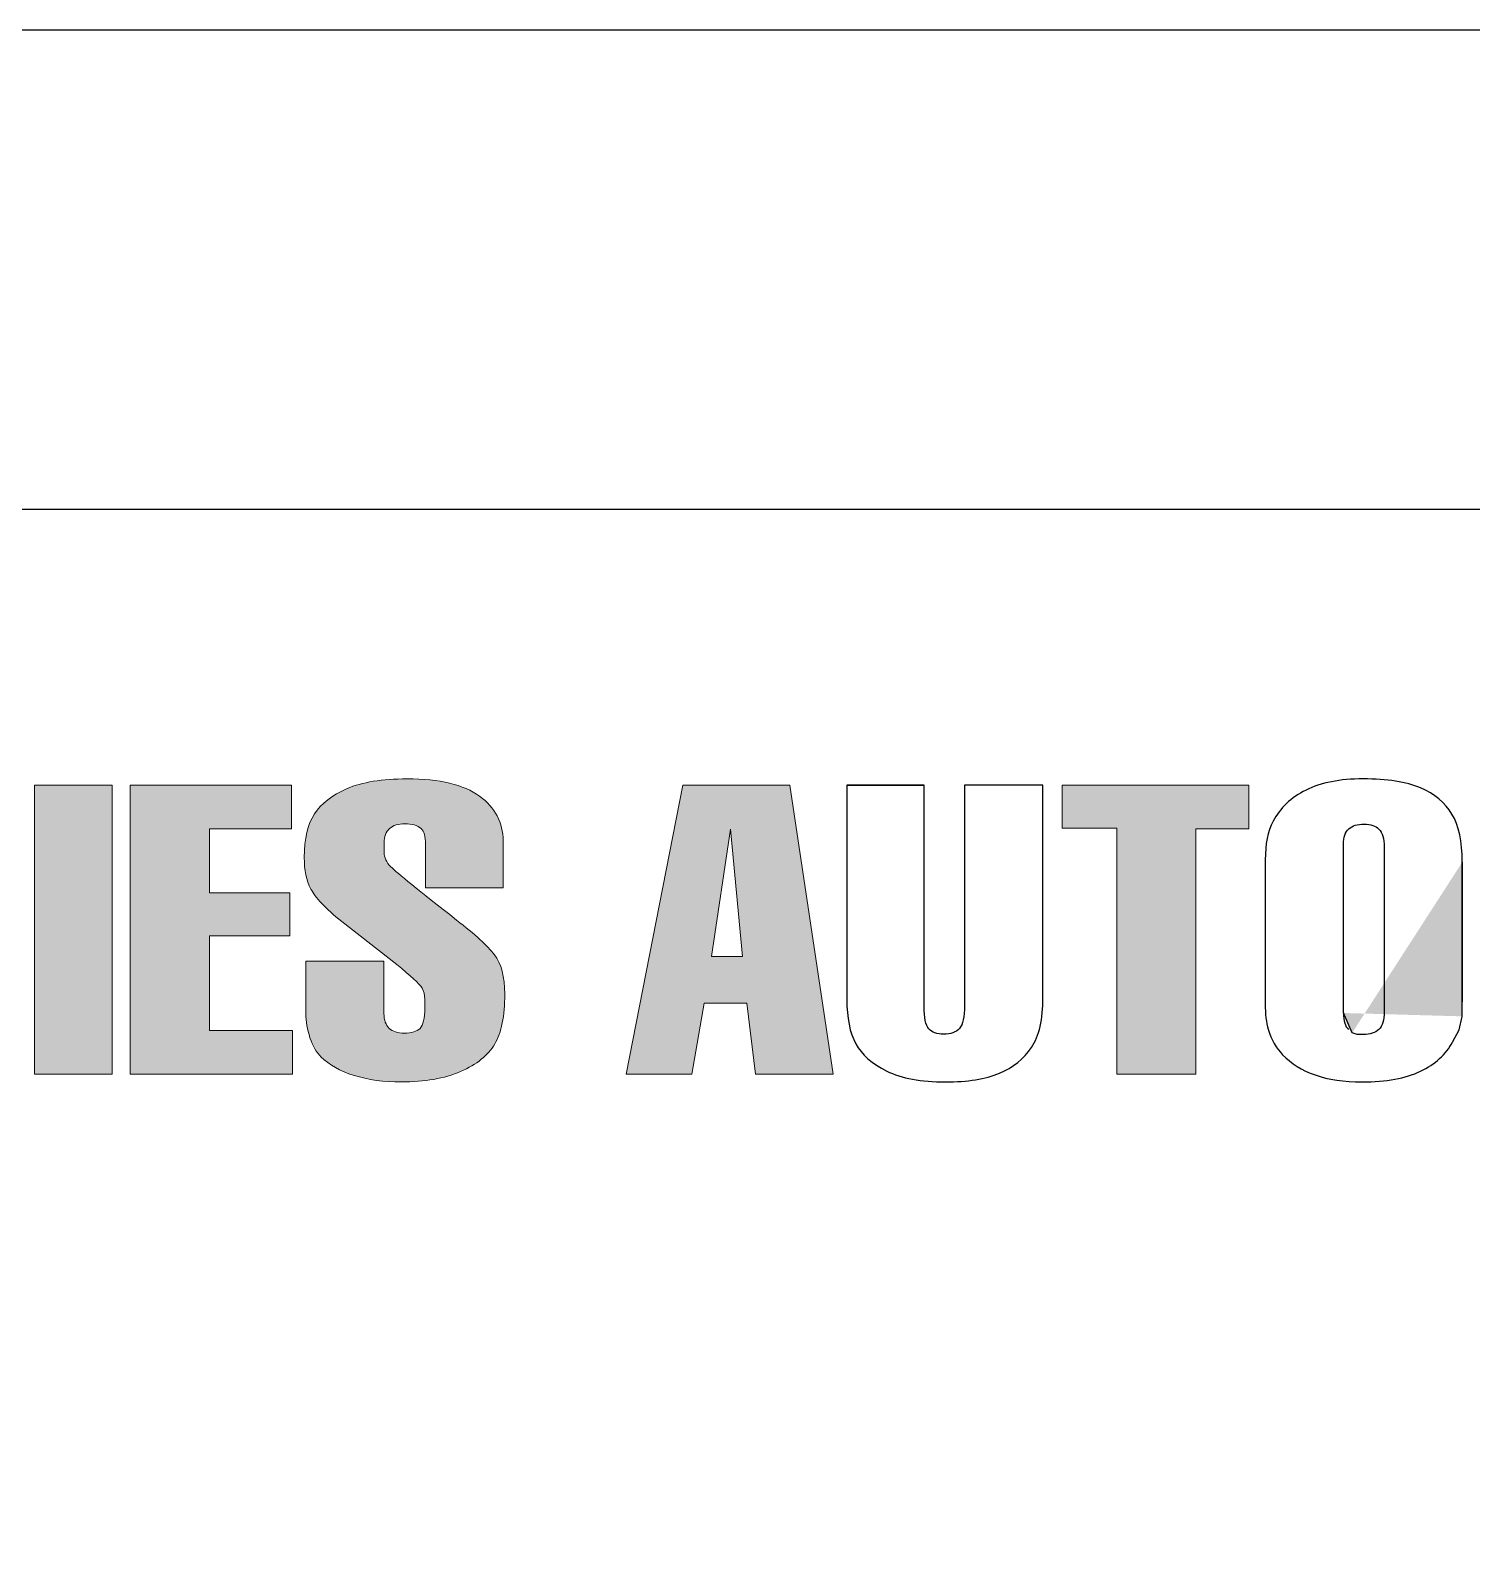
# Model space of a CAD drawing. Header units: millimetres. Extents: x -203524 to 13185, y 0 to 34178.
# Drawn here: x 6277.1 to 6339.8, y 4081.3 to 4147 of the extents above; entities that cross this region are included whole.
import ezdxf

# ---------------------------------------------------------------- set-up
doc = ezdxf.new("R2010")
doc.units = ezdxf.units.MM
doc.header["$MEASUREMENT"] = 0
doc.layers.get('0').update_dxf_attribs({"lineweight": 25})

msp = doc.modelspace()

# ---------------------------------------------------------------- hatches: boundary and pattern name
h = msp.add_hatch(color=256)
edge = h.paths.add_edge_path()
edge.add_spline(control_points=[(6277.291, 4101.616), (6277.291, 4101.616), (6277.291, 4114.174), (6277.291, 4114.174), (6277.291, 4114.174), (6277.291, 4114.174), (6280.667, 4114.174), (6280.667, 4114.174), (6280.667, 4114.174), (6280.667, 4114.174), (6280.667, 4101.616), (6280.667, 4101.616), (6280.667, 4101.616), (6280.667, 4101.616), (6277.291, 4101.616), (6277.291, 4101.616)], knot_values=[0, 0, 0, 0, 0.25, 0.25, 0.25, 0.25, 0.5, 0.5, 0.5, 0.5, 0.75, 0.75, 0.75, 0.75, 1, 1, 1, 1], degree=3, periodic=1)
h = msp.add_hatch(color=256)
edge = h.paths.add_edge_path()
edge.add_spline(control_points=[(6281.444, 4101.616), (6281.444, 4101.616), (6288.505, 4101.616), (6288.505, 4101.616), (6288.505, 4101.616), (6288.505, 4101.616), (6288.505, 4103.511), (6288.505, 4103.511), (6288.505, 4103.511), (6288.505, 4103.511), (6284.89, 4103.511), (6284.89, 4103.511), (6284.89, 4103.511), (6284.89, 4103.511), (6284.89, 4107.619), (6284.89, 4107.619), (6284.89, 4107.619), (6284.89, 4107.619), (6288.386, 4107.619), (6288.386, 4107.619), (6288.386, 4107.619), (6288.386, 4107.619), (6288.386, 4109.497), (6288.386, 4109.497), (6288.386, 4109.497), (6288.386, 4109.497), (6284.89, 4109.497), (6284.89, 4109.497), (6284.89, 4109.497), (6284.89, 4109.497), (6284.89, 4112.27), (6284.89, 4112.27), (6284.89, 4112.27), (6284.89, 4112.27), (6288.455, 4112.27), (6288.455, 4112.27), (6288.455, 4112.27), (6288.455, 4112.27), (6288.455, 4114.174), (6288.455, 4114.174), (6288.455, 4114.174), (6288.455, 4114.174), (6281.444, 4114.174), (6281.444, 4114.174), (6281.444, 4114.174), (6281.444, 4114.174), (6281.444, 4101.616), (6281.444, 4101.616)], knot_values=[0, 0, 0, 0, 0.083333, 0.083333, 0.083333, 0.083333, 0.166667, 0.166667, 0.166667, 0.166667, 0.25, 0.25, 0.25, 0.25, 0.333333, 0.333333, 0.333333, 0.333333, 0.416667, 0.416667, 0.416667, 0.416667, 0.5, 0.5, 0.5, 0.5, 0.583333, 0.583333, 0.583333, 0.583333, 0.666667, 0.666667, 0.666667, 0.666667, 0.75, 0.75, 0.75, 0.75, 0.833333, 0.833333, 0.833333, 0.833333, 0.916667, 0.916667, 0.916667, 0.916667, 1, 1, 1, 1], degree=3, periodic=1)
h = msp.add_hatch(color=256)
edge = h.paths.add_edge_path()
edge.add_spline(control_points=[(6294.282, 4111.599), (6294.282, 4111.599), (6294.282, 4111.599), (6294.282, 4111.599), (6294.282, 4111.599), (6294.282, 4111.943), (6294.219, 4112.17), (6294.093, 4112.279), (6294.093, 4112.279), (6293.933, 4112.422), (6293.698, 4112.494), (6293.386, 4112.494), (6293.386, 4112.494), (6293.1, 4112.494), (6292.879, 4112.424), (6292.723, 4112.283), (6292.723, 4112.283), (6292.567, 4112.143), (6292.489, 4111.937), (6292.489, 4111.667), (6292.489, 4111.667), (6292.489, 4111.667), (6292.489, 4111.263), (6292.489, 4111.263), (6292.489, 4111.263), (6292.489, 4111.027), (6292.585, 4110.815), (6292.778, 4110.625), (6292.778, 4110.625), (6293.043, 4110.361), (6293.996, 4109.589), (6295.636, 4108.308), (6295.636, 4108.308), (6296.433, 4107.688), (6296.981, 4107.186), (6297.28, 4106.801), (6297.28, 4106.801), (6297.579, 4106.416), (6297.728, 4105.845), (6297.728, 4105.087), (6297.728, 4105.087), (6297.728, 4104.14), (6297.584, 4103.419), (6297.295, 4102.925), (6297.295, 4102.925), (6297.006, 4102.432), (6296.511, 4102.033), (6295.811, 4101.728), (6295.811, 4101.728), (6295.11, 4101.424), (6294.252, 4101.272), (6293.236, 4101.272), (6293.236, 4101.272), (6292.472, 4101.272), (6291.787, 4101.367), (6291.18, 4101.556), (6291.18, 4101.556), (6290.572, 4101.746), (6290.095, 4102.013), (6289.75, 4102.357), (6289.75, 4102.357), (6289.544, 4102.558), (6289.382, 4102.838), (6289.262, 4103.197), (6289.262, 4103.197), (6289.143, 4103.556), (6289.083, 4103.907), (6289.083, 4104.252), (6289.083, 4104.252), (6289.083, 4104.252), (6289.083, 4106.517), (6289.083, 4106.517), (6289.083, 4106.517), (6289.083, 4106.517), (6292.479, 4106.517), (6292.479, 4106.517), (6292.479, 4106.517), (6292.479, 4106.517), (6292.479, 4104.252), (6292.479, 4104.252), (6292.479, 4104.252), (6292.479, 4103.959), (6292.555, 4103.742), (6292.708, 4103.602), (6292.708, 4103.602), (6292.861, 4103.461), (6293.077, 4103.391), (6293.356, 4103.391), (6293.356, 4103.391), (6293.681, 4103.391), (6293.912, 4103.461), (6294.048, 4103.602), (6294.048, 4103.602), (6294.184, 4103.742), (6294.252, 4104.039), (6294.252, 4104.493), (6294.252, 4104.493), (6294.252, 4104.493), (6294.252, 4104.863), (6294.252, 4104.863), (6294.252, 4104.863), (6294.252, 4105.053), (6294.212, 4105.216), (6294.132, 4105.354), (6294.132, 4105.354), (6294.013, 4105.549), (6293.648, 4105.888), (6293.037, 4106.371), (6293.037, 4106.371), (6293.037, 4106.371), (6290.647, 4108.24), (6290.647, 4108.24), (6290.647, 4108.24), (6289.936, 4108.819), (6289.486, 4109.292), (6289.297, 4109.656), (6289.297, 4109.656), (6289.108, 4110.021), (6289.013, 4110.479), (6289.013, 4111.03), (6289.013, 4111.03), (6289.013, 4111.834), (6289.161, 4112.463), (6289.456, 4112.916), (6289.456, 4112.916), (6289.752, 4113.37), (6290.225, 4113.737), (6290.876, 4114.019), (6290.876, 4114.019), (6291.526, 4114.3), (6292.396, 4114.441), (6293.485, 4114.441), (6293.485, 4114.441), (6294.899, 4114.441), (6295.948, 4114.191), (6296.632, 4113.691), (6296.632, 4113.691), (6297.316, 4113.192), (6297.658, 4112.543), (6297.658, 4111.745), (6297.658, 4111.745), (6297.658, 4111.745), (6297.658, 4109.704), (6297.658, 4109.704)], knot_values=[0.052632, 0.052632, 0.052632, 0.052632, 0.078947, 0.078947, 0.078947, 0.078947, 0.105263, 0.105263, 0.105263, 0.105263, 0.131579, 0.131579, 0.131579, 0.131579, 0.157895, 0.157895, 0.157895, 0.157895, 0.184211, 0.184211, 0.184211, 0.184211, 0.210526, 0.210526, 0.210526, 0.210526, 0.236842, 0.236842, 0.236842, 0.236842, 0.263158, 0.263158, 0.263158, 0.263158, 0.289474, 0.289474, 0.289474, 0.289474, 0.315789, 0.315789, 0.315789, 0.315789, 0.342105, 0.342105, 0.342105, 0.342105, 0.368421, 0.368421, 0.368421, 0.368421, 0.394737, 0.394737, 0.394737, 0.394737, 0.421053, 0.421053, 0.421053, 0.421053, 0.447368, 0.447368, 0.447368, 0.447368, 0.473684, 0.473684, 0.473684, 0.473684, 0.5, 0.5, 0.5, 0.5, 0.526316, 0.526316, 0.526316, 0.526316, 0.552632, 0.552632, 0.552632, 0.552632, 0.578947, 0.578947, 0.578947, 0.578947, 0.605263, 0.605263, 0.605263, 0.605263, 0.631579, 0.631579, 0.631579, 0.631579, 0.657895, 0.657895, 0.657895, 0.657895, 0.684211, 0.684211, 0.684211, 0.684211, 0.710526, 0.710526, 0.710526, 0.710526, 0.736842, 0.736842, 0.736842, 0.736842, 0.763158, 0.763158, 0.763158, 0.763158, 0.789474, 0.789474, 0.789474, 0.789474, 0.815789, 0.815789, 0.815789, 0.815789, 0.842105, 0.842105, 0.842105, 0.842105, 0.868421, 0.868421, 0.868421, 0.868421, 0.894737, 0.894737, 0.894737, 0.894737, 0.921053, 0.921053, 0.921053, 0.921053, 0.947368, 0.947368, 0.947368, 0.947368, 0.973684, 0.973684, 0.973684, 0.973684, 1, 1, 1, 1], degree=3, periodic=0)
edge.add_spline(control_points=[(6297.658, 4109.704), (6297.658, 4109.704), (6294.282, 4109.704), (6294.282, 4109.704), (6294.282, 4109.704), (6294.282, 4109.704), (6294.282, 4111.599), (6294.282, 4111.599), (6294.282, 4111.599), (6294.282, 4111.599), (6294.282, 4111.599), (6294.282, 4111.599)], knot_values=[0, 0, 0, 0, 0.026316, 0.026316, 0.026316, 0.026316, 0.052632, 0.052632, 0.052632, 0.052632, 0.052632, 0.052632, 0.052632, 0.052632], degree=3, periodic=0)
h = msp.add_hatch(color=256)
edge = h.paths.add_edge_path()
edge.add_spline(control_points=[(6305.865, 4101.616), (6305.865, 4101.616), (6303.007, 4101.616), (6303.007, 4101.616), (6303.007, 4101.616), (6303.007, 4101.616), (6305.467, 4114.174), (6305.467, 4114.174), (6305.467, 4114.174), (6305.467, 4114.174), (6310.118, 4114.174), (6310.118, 4114.174), (6310.118, 4114.174), (6310.118, 4114.174), (6312, 4101.616), (6312, 4101.616), (6312, 4101.616), (6312, 4101.616), (6308.624, 4101.616), (6308.624, 4101.616), (6308.624, 4101.616), (6308.624, 4101.616), (6308.245, 4104.7), (6308.245, 4104.7), (6308.245, 4104.7), (6308.245, 4104.7), (6306.403, 4104.7), (6306.403, 4104.7), (6306.403, 4104.7), (6306.403, 4104.7), (6305.865, 4101.616), (6305.865, 4101.616)], knot_values=[0, 0, 0, 0, 0.125, 0.125, 0.125, 0.125, 0.25, 0.25, 0.25, 0.25, 0.375, 0.375, 0.375, 0.375, 0.5, 0.5, 0.5, 0.5, 0.625, 0.625, 0.625, 0.625, 0.75, 0.75, 0.75, 0.75, 0.875, 0.875, 0.875, 0.875, 1, 1, 1, 1], degree=3, periodic=1)
edge = h.paths.add_edge_path(flags=16)
edge.add_spline(control_points=[(6308.056, 4106.724), (6308.056, 4106.724), (6307.538, 4112.253), (6307.538, 4112.253), (6307.538, 4112.253), (6307.538, 4112.253), (6306.712, 4106.724), (6306.712, 4106.724), (6306.712, 4106.724), (6306.712, 4106.724), (6308.056, 4106.724), (6308.056, 4106.724)], knot_values=[0, 0, 0, 0, 0.333333, 0.333333, 0.333333, 0.333333, 0.666667, 0.666667, 0.666667, 0.666667, 1, 1, 1, 1], degree=3, periodic=1)
h = msp.add_hatch(color=256)
edge = h.paths.add_edge_path()
edge.add_spline(control_points=[(6315.954, 4114.174), (6315.954, 4114.174), (6312.598, 4114.174), (6312.598, 4114.174), (6312.598, 4114.174), (6312.598, 4114.174), (6312.598, 4104.863), (6312.598, 4104.863), (6312.598, 4104.863), (6312.598, 4104.059), (6312.727, 4103.416), (6312.986, 4102.934), (6312.986, 4102.934), (6313.245, 4102.457), (6313.695, 4102.061), (6314.336, 4101.746), (6314.336, 4101.746), (6314.977, 4101.43), (6315.825, 4101.272), (6316.88, 4101.272), (6316.88, 4101.272), (6317.85, 4101.272), (6318.633, 4101.398), (6319.231, 4101.651), (6319.231, 4101.651), (6319.829, 4101.903), (6320.293, 4102.278), (6320.625, 4102.775), (6320.625, 4102.775), (6320.957, 4103.271), (6321.123, 4103.993), (6321.123, 4104.941), (6321.123, 4104.941), (6321.123, 4104.941), (6321.123, 4114.174), (6321.123, 4114.174), (6321.123, 4114.174), (6321.123, 4114.174), (6317.717, 4114.174), (6317.717, 4114.174), (6317.717, 4114.174), (6317.717, 4114.174), (6317.717, 4104.596), (6317.717, 4104.596), (6317.717, 4104.596), (6317.717, 4104.091), (6317.642, 4103.757), (6317.493, 4103.593), (6317.493, 4103.593), (6317.344, 4103.429), (6317.116, 4103.348), (6316.811, 4103.348), (6316.811, 4103.348), (6316.519, 4103.348), (6316.303, 4103.425), (6316.163, 4103.58), (6316.163, 4103.58), (6316.024, 4103.735), (6315.954, 4104.059), (6315.954, 4104.553)], knot_values=[-1, -1, -1, -1, -0.941176, -0.941176, -0.941176, -0.941176, -0.882353, -0.882353, -0.882353, -0.882353, -0.823529, -0.823529, -0.823529, -0.823529, -0.764706, -0.764706, -0.764706, -0.764706, -0.705882, -0.705882, -0.705882, -0.705882, -0.647059, -0.647059, -0.647059, -0.647059, -0.588235, -0.588235, -0.588235, -0.588235, -0.529412, -0.529412, -0.529412, -0.529412, -0.470588, -0.470588, -0.470588, -0.470588, -0.411765, -0.411765, -0.411765, -0.411765, -0.352941, -0.352941, -0.352941, -0.352941, -0.294118, -0.294118, -0.294118, -0.294118, -0.235294, -0.235294, -0.235294, -0.235294, -0.176471, -0.176471, -0.176471, -0.176471, -0.117647, -0.117647, -0.117647, -0.117647], degree=3, periodic=0)
edge.add_spline(control_points=[(6315.954, 4104.553), (6315.954, 4104.553), (6315.954, 4104.553), (6315.954, 4104.553), (6315.954, 4104.553), (6315.954, 4104.553), (6315.954, 4114.174), (6315.954, 4114.174)], knot_values=[-0.117647, -0.117647, -0.117647, -0.117647, -0.058824, -0.058824, -0.058824, -0.058824, 0, 0, 0, 0], degree=3, periodic=0)
edge = h.paths.add_edge_path(flags=16)
edge.add_spline(control_points=[(6315.954, 4114.174), (6315.954, 4114.174), (6315.954, 4104.553), (6315.954, 4104.553), (6315.954, 4104.553), (6315.954, 4104.553), (6315.954, 4104.553), (6315.954, 4104.553)], knot_values=[0, 0, 0, 0, 0.0625, 0.0625, 0.0625, 0.0625, 0.125, 0.125, 0.125, 0.125], degree=3, periodic=0)
edge.add_spline(control_points=[(6315.954, 4104.553), (6315.954, 4104.059), (6316.024, 4103.735), (6316.163, 4103.58), (6316.163, 4103.58), (6316.303, 4103.425), (6316.519, 4103.348), (6316.811, 4103.348), (6316.811, 4103.348), (6317.116, 4103.348), (6317.344, 4103.429), (6317.493, 4103.593), (6317.493, 4103.593), (6317.642, 4103.757), (6317.717, 4104.091), (6317.717, 4104.596), (6317.717, 4104.596), (6317.717, 4104.596), (6317.717, 4114.174), (6317.717, 4114.174), (6317.717, 4114.174), (6317.717, 4114.174), (6321.123, 4114.174), (6321.123, 4114.174), (6321.123, 4114.174), (6321.123, 4114.174), (6321.123, 4104.941), (6321.123, 4104.941), (6321.123, 4104.941), (6321.123, 4103.993), (6320.957, 4103.271), (6320.625, 4102.775), (6320.625, 4102.775), (6320.293, 4102.278), (6319.829, 4101.903), (6319.231, 4101.651), (6319.231, 4101.651), (6318.633, 4101.398), (6317.85, 4101.272), (6316.88, 4101.272), (6316.88, 4101.272), (6315.825, 4101.272), (6314.977, 4101.43), (6314.336, 4101.746), (6314.336, 4101.746), (6313.695, 4102.061), (6313.245, 4102.457), (6312.986, 4102.934), (6312.986, 4102.934), (6312.727, 4103.416), (6312.598, 4104.059), (6312.598, 4104.863), (6312.598, 4104.863), (6312.598, 4104.863), (6312.598, 4114.174), (6312.598, 4114.174)], knot_values=[0.125, 0.125, 0.125, 0.125, 0.1875, 0.1875, 0.1875, 0.1875, 0.25, 0.25, 0.25, 0.25, 0.3125, 0.3125, 0.3125, 0.3125, 0.375, 0.375, 0.375, 0.375, 0.4375, 0.4375, 0.4375, 0.4375, 0.5, 0.5, 0.5, 0.5, 0.5625, 0.5625, 0.5625, 0.5625, 0.625, 0.625, 0.625, 0.625, 0.6875, 0.6875, 0.6875, 0.6875, 0.75, 0.75, 0.75, 0.75, 0.8125, 0.8125, 0.8125, 0.8125, 0.875, 0.875, 0.875, 0.875, 0.9375, 0.9375, 0.9375, 0.9375, 1, 1, 1, 1], degree=3, periodic=0)
h = msp.add_hatch(color=256)
edge = h.paths.add_edge_path()
edge.add_spline(control_points=[(6321.96, 4112.296), (6321.96, 4112.296), (6321.96, 4114.174), (6321.96, 4114.174), (6321.96, 4114.174), (6321.96, 4114.174), (6330.077, 4114.174), (6330.077, 4114.174), (6330.077, 4114.174), (6330.077, 4114.174), (6330.077, 4112.27), (6330.077, 4112.27), (6330.077, 4112.27), (6330.077, 4112.27), (6327.766, 4112.27), (6327.766, 4112.27), (6327.766, 4112.27), (6327.766, 4112.27), (6327.766, 4101.616), (6327.766, 4101.616), (6327.766, 4101.616), (6327.766, 4101.616), (6324.34, 4101.616), (6324.34, 4101.616), (6324.34, 4101.616), (6324.34, 4101.616), (6324.34, 4112.296), (6324.34, 4112.296), (6324.34, 4112.296), (6324.34, 4112.296), (6321.96, 4112.296), (6321.96, 4112.296)], knot_values=[0, 0, 0, 0, 0.125, 0.125, 0.125, 0.125, 0.25, 0.25, 0.25, 0.25, 0.375, 0.375, 0.375, 0.375, 0.5, 0.5, 0.5, 0.5, 0.625, 0.625, 0.625, 0.625, 0.75, 0.75, 0.75, 0.75, 0.875, 0.875, 0.875, 0.875, 1, 1, 1, 1], degree=3, periodic=1)
h = msp.add_hatch(color=256)
edge = h.paths.add_edge_path(flags=17)
edge.add_spline(control_points=[(6339.35, 4104.123), (6339.35, 4104.123), (6339.208, 4103.537), (6339.208, 4103.537), (6339.208, 4103.537), (6339.208, 4103.537), (6338.926, 4103.003), (6338.926, 4103.003), (6338.926, 4103.003), (6338.644, 4102.469), (6338.179, 4102.047), (6337.532, 4101.737), (6337.532, 4101.737), (6336.885, 4101.427), (6336.043, 4101.272), (6335.007, 4101.272), (6335.007, 4101.272), (6334.21, 4101.272), (6333.525, 4101.374), (6332.95, 4101.578), (6332.95, 4101.578), (6332.376, 4101.781), (6331.906, 4102.073), (6331.541, 4102.452), (6331.541, 4102.452), (6331.269, 4102.733), (6331.06, 4103.103), (6330.914, 4103.563), (6330.914, 4103.563), (6330.827, 4103.844), (6330.784, 4104.217), (6330.784, 4104.682), (6330.784, 4104.682), (6330.784, 4104.682), (6330.784, 4110.927), (6330.784, 4110.927), (6330.784, 4110.927), (6330.784, 4111.604), (6330.897, 4112.161), (6331.123, 4112.598), (6331.123, 4112.598), (6331.428, 4113.177), (6331.906, 4113.63), (6332.557, 4113.954), (6332.557, 4113.954), (6333.208, 4114.278), (6334.034, 4114.441), (6335.037, 4114.441), (6335.037, 4114.441), (6336.086, 4114.441), (6336.918, 4114.31), (6337.532, 4114.049), (6337.532, 4114.049), (6338.146, 4113.788), (6338.602, 4113.409), (6338.901, 4112.912), (6338.901, 4112.912), (6339.2, 4112.415), (6339.35, 4111.719), (6339.35, 4110.823), (6339.35, 4110.823), (6339.35, 4110.823), (6339.35, 4104.123), (6339.35, 4104.123)], knot_values=[0, 0, 0, 0, 0.0625, 0.0625, 0.0625, 0.0625, 0.125, 0.125, 0.125, 0.125, 0.1875, 0.1875, 0.1875, 0.1875, 0.25, 0.25, 0.25, 0.25, 0.3125, 0.3125, 0.3125, 0.3125, 0.375, 0.375, 0.375, 0.375, 0.4375, 0.4375, 0.4375, 0.4375, 0.5, 0.5, 0.5, 0.5, 0.5625, 0.5625, 0.5625, 0.5625, 0.625, 0.625, 0.625, 0.625, 0.6875, 0.6875, 0.6875, 0.6875, 0.75, 0.75, 0.75, 0.75, 0.8125, 0.8125, 0.8125, 0.8125, 0.875, 0.875, 0.875, 0.875, 0.9375, 0.9375, 0.9375, 0.9375, 1, 1, 1, 1], degree=3, periodic=1)
edge = h.paths.add_edge_path(flags=0)
edge.add_spline(control_points=[(6334.562, 4103.402), (6334.562, 4103.402), (6334.778, 4103.33), (6334.778, 4103.33), (6334.778, 4103.33), (6334.778, 4103.33), (6335.057, 4103.33), (6335.057, 4103.33), (6335.057, 4103.33), (6335.342, 4103.33), (6335.563, 4103.405), (6335.719, 4103.554), (6335.719, 4103.554), (6335.875, 4103.703), (6335.953, 4103.956), (6335.953, 4104.312), (6335.953, 4104.312), (6335.953, 4104.312), (6335.953, 4111.478), (6335.953, 4111.478), (6335.953, 4111.478), (6335.953, 4111.851), (6335.879, 4112.111), (6335.729, 4112.257), (6335.729, 4112.257), (6335.58, 4112.404), (6335.366, 4112.477), (6335.087, 4112.477), (6335.087, 4112.477), (6334.795, 4112.477), (6334.57, 4112.408), (6334.414, 4112.27), (6334.414, 4112.27), (6334.258, 4112.133), (6334.181, 4111.909), (6334.181, 4111.599), (6334.181, 4111.599), (6334.181, 4111.599), (6334.181, 4104.269), (6334.181, 4104.269), (6334.181, 4104.269), (6334.181, 4104.269), (6334.562, 4103.402), (6334.562, 4103.402)], knot_values=[0, 0, 0, 0, 0.090909, 0.090909, 0.090909, 0.090909, 0.181818, 0.181818, 0.181818, 0.181818, 0.272727, 0.272727, 0.272727, 0.272727, 0.363636, 0.363636, 0.363636, 0.363636, 0.454545, 0.454545, 0.454545, 0.454545, 0.545455, 0.545455, 0.545455, 0.545455, 0.636364, 0.636364, 0.636364, 0.636364, 0.727273, 0.727273, 0.727273, 0.727273, 0.818182, 0.818182, 0.818182, 0.818182, 0.909091, 0.909091, 0.909091, 0.909091, 1, 1, 1, 1], degree=3, periodic=1)
edge = h.paths.add_edge_path(flags=17)
edge.add_spline(control_points=[(6339.35, 4104.123), (6339.35, 4104.123), (6339.208, 4103.537), (6339.208, 4103.537), (6339.208, 4103.537), (6339.208, 4103.537), (6338.926, 4103.003), (6338.926, 4103.003), (6338.926, 4103.003), (6338.644, 4102.469), (6338.179, 4102.047), (6337.532, 4101.737), (6337.532, 4101.737), (6336.885, 4101.427), (6336.043, 4101.272), (6335.007, 4101.272), (6335.007, 4101.272), (6334.21, 4101.272), (6333.525, 4101.374), (6332.95, 4101.578), (6332.95, 4101.578), (6332.376, 4101.781), (6331.906, 4102.073), (6331.541, 4102.452), (6331.541, 4102.452), (6331.269, 4102.733), (6331.06, 4103.103), (6330.914, 4103.563), (6330.914, 4103.563), (6330.827, 4103.844), (6330.784, 4104.217), (6330.784, 4104.682), (6330.784, 4104.682), (6330.784, 4104.682), (6330.784, 4110.927), (6330.784, 4110.927), (6330.784, 4110.927), (6330.784, 4111.604), (6330.897, 4112.161), (6331.123, 4112.598), (6331.123, 4112.598), (6331.428, 4113.177), (6331.906, 4113.63), (6332.557, 4113.954), (6332.557, 4113.954), (6333.208, 4114.278), (6334.034, 4114.441), (6335.037, 4114.441), (6335.037, 4114.441), (6336.086, 4114.441), (6336.918, 4114.31), (6337.532, 4114.049), (6337.532, 4114.049), (6338.146, 4113.788), (6338.602, 4113.409), (6338.901, 4112.912), (6338.901, 4112.912), (6339.2, 4112.415), (6339.35, 4111.719), (6339.35, 4110.823)], knot_values=[0, 0, 0, 0, 0.066667, 0.066667, 0.066667, 0.066667, 0.133333, 0.133333, 0.133333, 0.133333, 0.2, 0.2, 0.2, 0.2, 0.266667, 0.266667, 0.266667, 0.266667, 0.333333, 0.333333, 0.333333, 0.333333, 0.4, 0.4, 0.4, 0.4, 0.466667, 0.466667, 0.466667, 0.466667, 0.533333, 0.533333, 0.533333, 0.533333, 0.6, 0.6, 0.6, 0.6, 0.666667, 0.666667, 0.666667, 0.666667, 0.733333, 0.733333, 0.733333, 0.733333, 0.8, 0.8, 0.8, 0.8, 0.866667, 0.866667, 0.866667, 0.866667, 0.933333, 0.933333, 0.933333, 0.933333, 1, 1, 1, 1], degree=3, periodic=0)
edge.add_spline(control_points=[(6334.562, 4103.402), (6334.562, 4103.402), (6334.778, 4103.33), (6334.778, 4103.33), (6334.778, 4103.33), (6334.778, 4103.33), (6335.057, 4103.33), (6335.057, 4103.33), (6335.057, 4103.33), (6335.342, 4103.33), (6335.563, 4103.405), (6335.719, 4103.554), (6335.719, 4103.554), (6335.875, 4103.703), (6335.953, 4103.956), (6335.953, 4104.312), (6335.953, 4104.312), (6335.953, 4104.312), (6335.953, 4111.478), (6335.953, 4111.478), (6335.953, 4111.478), (6335.953, 4111.851), (6335.879, 4112.111), (6335.729, 4112.257), (6335.729, 4112.257), (6335.58, 4112.404), (6335.366, 4112.477), (6335.087, 4112.477), (6335.087, 4112.477), (6334.795, 4112.477), (6334.57, 4112.408), (6334.414, 4112.27), (6334.414, 4112.27), (6334.258, 4112.133), (6334.181, 4111.909), (6334.181, 4111.599), (6334.181, 4111.599), (6334.181, 4111.599), (6334.181, 4104.269), (6334.181, 4104.269)], knot_values=[0, 0, 0, 0, 0.1, 0.1, 0.1, 0.1, 0.2, 0.2, 0.2, 0.2, 0.3, 0.3, 0.3, 0.3, 0.4, 0.4, 0.4, 0.4, 0.5, 0.5, 0.5, 0.5, 0.6, 0.6, 0.6, 0.6, 0.7, 0.7, 0.7, 0.7, 0.8, 0.8, 0.8, 0.8, 0.9, 0.9, 0.9, 0.9, 1, 1, 1, 1], degree=3, periodic=0)

# ---------------------------------------------------------------- linework, layer by layer
msp.add_lwpolyline([(6064.394, 3926.971), (6814.394, 3926.971), (6814.394, 4146.971), (6064.394, 4146.971), (6064.394, 3926.971)], close=True)
at = {"color": 0}
msp.add_open_spline([(6511.936, 4146.971), (6511.936, 4146.971), (6505.022, 4126.143), (6462.176, 4126.143), (6462.176, 4126.143), (6462.176, 4126.143), (6255.404, 4126.143), (6255.404, 4126.143)], degree=3, knots=[0.1428571, 0.1428571, 0.1428571, 0.1428571, 0.2857143, 0.2857143, 0.2857143, 0.2857143, 0.4285714, 0.4285714, 0.4285714, 0.4285714], dxfattribs=at)
at = {"lineweight": 5}
for points, knots in [([(6277.291, 4101.616), (6277.291, 4101.616), (6277.291, 4114.174), (6277.291, 4114.174), (6277.291, 4114.174), (6277.291, 4114.174), (6280.667, 4114.174), (6280.667, 4114.174), (6280.667, 4114.174), (6280.667, 4114.174), (6280.667, 4101.616), (6280.667, 4101.616), (6280.667, 4101.616), (6280.667, 4101.616), (6277.291, 4101.616), (6277.291, 4101.616)], [0, 0, 0, 0, 0.25, 0.25, 0.25, 0.25, 0.5, 0.5, 0.5, 0.5, 0.75, 0.75, 0.75, 0.75, 1, 1, 1, 1]), ([(6281.444, 4101.616), (6281.444, 4101.616), (6288.505, 4101.616), (6288.505, 4101.616), (6288.505, 4101.616), (6288.505, 4101.616), (6288.505, 4103.511), (6288.505, 4103.511), (6288.505, 4103.511), (6288.505, 4103.511), (6284.89, 4103.511), (6284.89, 4103.511), (6284.89, 4103.511), (6284.89, 4103.511), (6284.89, 4107.619), (6284.89, 4107.619), (6284.89, 4107.619), (6284.89, 4107.619), (6288.386, 4107.619), (6288.386, 4107.619), (6288.386, 4107.619), (6288.386, 4107.619), (6288.386, 4109.497), (6288.386, 4109.497), (6288.386, 4109.497), (6288.386, 4109.497), (6284.89, 4109.497), (6284.89, 4109.497), (6284.89, 4109.497), (6284.89, 4109.497), (6284.89, 4112.27), (6284.89, 4112.27), (6284.89, 4112.27), (6284.89, 4112.27), (6288.455, 4112.27), (6288.455, 4112.27), (6288.455, 4112.27), (6288.455, 4112.27), (6288.455, 4114.174), (6288.455, 4114.174), (6288.455, 4114.174), (6288.455, 4114.174), (6281.444, 4114.174), (6281.444, 4114.174), (6281.444, 4114.174), (6281.444, 4114.174), (6281.444, 4101.616), (6281.444, 4101.616)], [0, 0, 0, 0, 0.083333, 0.083333, 0.083333, 0.083333, 0.166667, 0.166667, 0.166667, 0.166667, 0.25, 0.25, 0.25, 0.25, 0.333333, 0.333333, 0.333333, 0.333333, 0.416667, 0.416667, 0.416667, 0.416667, 0.5, 0.5, 0.5, 0.5, 0.583333, 0.583333, 0.583333, 0.583333, 0.666667, 0.666667, 0.666667, 0.666667, 0.75, 0.75, 0.75, 0.75, 0.833333, 0.833333, 0.833333, 0.833333, 0.916667, 0.916667, 0.916667, 0.916667, 1, 1, 1, 1]), ([(6297.658, 4109.704), (6297.658, 4109.704), (6294.282, 4109.704), (6294.282, 4109.704), (6294.282, 4109.704), (6294.282, 4109.704), (6294.282, 4111.599), (6294.282, 4111.599), (6294.282, 4111.599), (6294.282, 4111.599), (6294.282, 4111.599), (6294.282, 4111.599), (6294.282, 4111.599), (6294.282, 4111.943), (6294.219, 4112.17), (6294.093, 4112.279), (6294.093, 4112.279), (6293.933, 4112.422), (6293.698, 4112.494), (6293.386, 4112.494), (6293.386, 4112.494), (6293.1, 4112.494), (6292.879, 4112.424), (6292.723, 4112.283), (6292.723, 4112.283), (6292.567, 4112.143), (6292.489, 4111.937), (6292.489, 4111.667), (6292.489, 4111.667), (6292.489, 4111.667), (6292.489, 4111.263), (6292.489, 4111.263), (6292.489, 4111.263), (6292.489, 4111.027), (6292.585, 4110.815), (6292.778, 4110.625), (6292.778, 4110.625), (6293.043, 4110.361), (6293.996, 4109.589), (6295.636, 4108.308), (6295.636, 4108.308), (6296.433, 4107.688), (6296.981, 4107.186), (6297.28, 4106.801), (6297.28, 4106.801), (6297.579, 4106.416), (6297.728, 4105.845), (6297.728, 4105.087), (6297.728, 4105.087), (6297.728, 4104.14), (6297.584, 4103.419), (6297.295, 4102.925), (6297.295, 4102.925), (6297.006, 4102.432), (6296.511, 4102.033), (6295.811, 4101.728), (6295.811, 4101.728), (6295.11, 4101.424), (6294.252, 4101.272), (6293.236, 4101.272), (6293.236, 4101.272), (6292.472, 4101.272), (6291.787, 4101.367), (6291.18, 4101.556), (6291.18, 4101.556), (6290.572, 4101.746), (6290.095, 4102.013), (6289.75, 4102.357), (6289.75, 4102.357), (6289.544, 4102.558), (6289.382, 4102.838), (6289.262, 4103.197), (6289.262, 4103.197), (6289.143, 4103.556), (6289.083, 4103.907), (6289.083, 4104.252), (6289.083, 4104.252), (6289.083, 4104.252), (6289.083, 4106.517), (6289.083, 4106.517), (6289.083, 4106.517), (6289.083, 4106.517), (6292.479, 4106.517), (6292.479, 4106.517), (6292.479, 4106.517), (6292.479, 4106.517), (6292.479, 4104.252), (6292.479, 4104.252), (6292.479, 4104.252), (6292.479, 4103.959), (6292.555, 4103.742), (6292.708, 4103.602), (6292.708, 4103.602), (6292.861, 4103.461), (6293.077, 4103.391), (6293.356, 4103.391), (6293.356, 4103.391), (6293.681, 4103.391), (6293.912, 4103.461), (6294.048, 4103.602), (6294.048, 4103.602), (6294.184, 4103.742), (6294.252, 4104.039), (6294.252, 4104.493), (6294.252, 4104.493), (6294.252, 4104.493), (6294.252, 4104.863), (6294.252, 4104.863), (6294.252, 4104.863), (6294.252, 4105.053), (6294.212, 4105.216), (6294.132, 4105.354), (6294.132, 4105.354), (6294.013, 4105.549), (6293.648, 4105.888), (6293.037, 4106.371), (6293.037, 4106.371), (6293.037, 4106.371), (6290.647, 4108.24), (6290.647, 4108.24), (6290.647, 4108.24), (6289.936, 4108.819), (6289.486, 4109.292), (6289.297, 4109.656), (6289.297, 4109.656), (6289.108, 4110.021), (6289.013, 4110.479), (6289.013, 4111.03), (6289.013, 4111.03), (6289.013, 4111.834), (6289.161, 4112.463), (6289.456, 4112.916), (6289.456, 4112.916), (6289.752, 4113.37), (6290.225, 4113.737), (6290.876, 4114.019), (6290.876, 4114.019), (6291.526, 4114.3), (6292.396, 4114.441), (6293.485, 4114.441), (6293.485, 4114.441), (6294.899, 4114.441), (6295.948, 4114.191), (6296.632, 4113.691), (6296.632, 4113.691), (6297.316, 4113.192), (6297.658, 4112.543), (6297.658, 4111.745), (6297.658, 4111.745), (6297.658, 4111.745), (6297.658, 4109.704), (6297.658, 4109.704)], [0, 0, 0, 0, 0.026316, 0.026316, 0.026316, 0.026316, 0.052632, 0.052632, 0.052632, 0.052632, 0.078947, 0.078947, 0.078947, 0.078947, 0.105263, 0.105263, 0.105263, 0.105263, 0.131579, 0.131579, 0.131579, 0.131579, 0.157895, 0.157895, 0.157895, 0.157895, 0.184211, 0.184211, 0.184211, 0.184211, 0.210526, 0.210526, 0.210526, 0.210526, 0.236842, 0.236842, 0.236842, 0.236842, 0.263158, 0.263158, 0.263158, 0.263158, 0.289474, 0.289474, 0.289474, 0.289474, 0.315789, 0.315789, 0.315789, 0.315789, 0.342105, 0.342105, 0.342105, 0.342105, 0.368421, 0.368421, 0.368421, 0.368421, 0.394737, 0.394737, 0.394737, 0.394737, 0.421053, 0.421053, 0.421053, 0.421053, 0.447368, 0.447368, 0.447368, 0.447368, 0.473684, 0.473684, 0.473684, 0.473684, 0.5, 0.5, 0.5, 0.5, 0.526316, 0.526316, 0.526316, 0.526316, 0.552632, 0.552632, 0.552632, 0.552632, 0.578947, 0.578947, 0.578947, 0.578947, 0.605263, 0.605263, 0.605263, 0.605263, 0.631579, 0.631579, 0.631579, 0.631579, 0.657895, 0.657895, 0.657895, 0.657895, 0.684211, 0.684211, 0.684211, 0.684211, 0.710526, 0.710526, 0.710526, 0.710526, 0.736842, 0.736842, 0.736842, 0.736842, 0.763158, 0.763158, 0.763158, 0.763158, 0.789474, 0.789474, 0.789474, 0.789474, 0.815789, 0.815789, 0.815789, 0.815789, 0.842105, 0.842105, 0.842105, 0.842105, 0.868421, 0.868421, 0.868421, 0.868421, 0.894737, 0.894737, 0.894737, 0.894737, 0.921053, 0.921053, 0.921053, 0.921053, 0.947368, 0.947368, 0.947368, 0.947368, 0.973684, 0.973684, 0.973684, 0.973684, 1, 1, 1, 1]), ([(6305.865, 4101.616), (6305.865, 4101.616), (6303.007, 4101.616), (6303.007, 4101.616), (6303.007, 4101.616), (6303.007, 4101.616), (6305.467, 4114.174), (6305.467, 4114.174), (6305.467, 4114.174), (6305.467, 4114.174), (6310.118, 4114.174), (6310.118, 4114.174), (6310.118, 4114.174), (6310.118, 4114.174), (6312, 4101.616), (6312, 4101.616), (6312, 4101.616), (6312, 4101.616), (6308.624, 4101.616), (6308.624, 4101.616), (6308.624, 4101.616), (6308.624, 4101.616), (6308.245, 4104.7), (6308.245, 4104.7), (6308.245, 4104.7), (6308.245, 4104.7), (6306.403, 4104.7), (6306.403, 4104.7), (6306.403, 4104.7), (6306.403, 4104.7), (6305.865, 4101.616), (6305.865, 4101.616)], [0, 0, 0, 0, 0.125, 0.125, 0.125, 0.125, 0.25, 0.25, 0.25, 0.25, 0.375, 0.375, 0.375, 0.375, 0.5, 0.5, 0.5, 0.5, 0.625, 0.625, 0.625, 0.625, 0.75, 0.75, 0.75, 0.75, 0.875, 0.875, 0.875, 0.875, 1, 1, 1, 1]), ([(6315.954, 4114.174), (6315.954, 4114.174), (6315.954, 4104.553), (6315.954, 4104.553), (6315.954, 4104.553), (6315.954, 4104.553), (6315.954, 4104.553), (6315.954, 4104.553), (6315.954, 4104.553), (6315.954, 4104.059), (6316.024, 4103.735), (6316.163, 4103.58), (6316.163, 4103.58), (6316.303, 4103.425), (6316.519, 4103.348), (6316.811, 4103.348), (6316.811, 4103.348), (6317.116, 4103.348), (6317.344, 4103.429), (6317.493, 4103.593), (6317.493, 4103.593), (6317.642, 4103.757), (6317.717, 4104.091), (6317.717, 4104.596), (6317.717, 4104.596), (6317.717, 4104.596), (6317.717, 4114.174), (6317.717, 4114.174), (6317.717, 4114.174), (6317.717, 4114.174), (6321.123, 4114.174), (6321.123, 4114.174), (6321.123, 4114.174), (6321.123, 4114.174), (6321.123, 4104.941), (6321.123, 4104.941), (6321.123, 4104.941), (6321.123, 4103.993), (6320.957, 4103.271), (6320.625, 4102.775), (6320.625, 4102.775), (6320.293, 4102.278), (6319.829, 4101.903), (6319.231, 4101.651), (6319.231, 4101.651), (6318.633, 4101.398), (6317.85, 4101.272), (6316.88, 4101.272), (6316.88, 4101.272), (6315.825, 4101.272), (6314.977, 4101.43), (6314.336, 4101.746), (6314.336, 4101.746), (6313.695, 4102.061), (6313.245, 4102.457), (6312.986, 4102.934), (6312.986, 4102.934), (6312.727, 4103.416), (6312.598, 4104.059), (6312.598, 4104.863), (6312.598, 4104.863), (6312.598, 4104.863), (6312.598, 4114.174), (6312.598, 4114.174)], [0, 0, 0, 0, 0.0625, 0.0625, 0.0625, 0.0625, 0.125, 0.125, 0.125, 0.125, 0.1875, 0.1875, 0.1875, 0.1875, 0.25, 0.25, 0.25, 0.25, 0.3125, 0.3125, 0.3125, 0.3125, 0.375, 0.375, 0.375, 0.375, 0.4375, 0.4375, 0.4375, 0.4375, 0.5, 0.5, 0.5, 0.5, 0.5625, 0.5625, 0.5625, 0.5625, 0.625, 0.625, 0.625, 0.625, 0.6875, 0.6875, 0.6875, 0.6875, 0.75, 0.75, 0.75, 0.75, 0.8125, 0.8125, 0.8125, 0.8125, 0.875, 0.875, 0.875, 0.875, 0.9375, 0.9375, 0.9375, 0.9375, 1, 1, 1, 1]), ([(6321.96, 4112.296), (6321.96, 4112.296), (6321.96, 4114.174), (6321.96, 4114.174), (6321.96, 4114.174), (6321.96, 4114.174), (6330.077, 4114.174), (6330.077, 4114.174), (6330.077, 4114.174), (6330.077, 4114.174), (6330.077, 4112.27), (6330.077, 4112.27), (6330.077, 4112.27), (6330.077, 4112.27), (6327.766, 4112.27), (6327.766, 4112.27), (6327.766, 4112.27), (6327.766, 4112.27), (6327.766, 4101.616), (6327.766, 4101.616), (6327.766, 4101.616), (6327.766, 4101.616), (6324.34, 4101.616), (6324.34, 4101.616), (6324.34, 4101.616), (6324.34, 4101.616), (6324.34, 4112.296), (6324.34, 4112.296), (6324.34, 4112.296), (6324.34, 4112.296), (6321.96, 4112.296), (6321.96, 4112.296)], [0, 0, 0, 0, 0.125, 0.125, 0.125, 0.125, 0.25, 0.25, 0.25, 0.25, 0.375, 0.375, 0.375, 0.375, 0.5, 0.5, 0.5, 0.5, 0.625, 0.625, 0.625, 0.625, 0.75, 0.75, 0.75, 0.75, 0.875, 0.875, 0.875, 0.875, 1, 1, 1, 1]), ([(6339.35, 4104.123), (6339.35, 4104.123), (6339.208, 4103.537), (6339.208, 4103.537), (6339.208, 4103.537), (6339.208, 4103.537), (6338.926, 4103.003), (6338.926, 4103.003), (6338.926, 4103.003), (6338.644, 4102.469), (6338.179, 4102.047), (6337.532, 4101.737), (6337.532, 4101.737), (6336.885, 4101.427), (6336.043, 4101.272), (6335.007, 4101.272), (6335.007, 4101.272), (6334.21, 4101.272), (6333.525, 4101.374), (6332.95, 4101.578), (6332.95, 4101.578), (6332.376, 4101.781), (6331.906, 4102.073), (6331.541, 4102.452), (6331.541, 4102.452), (6331.269, 4102.733), (6331.06, 4103.103), (6330.914, 4103.563), (6330.914, 4103.563), (6330.827, 4103.844), (6330.784, 4104.217), (6330.784, 4104.682), (6330.784, 4104.682), (6330.784, 4104.682), (6330.784, 4110.927), (6330.784, 4110.927), (6330.784, 4110.927), (6330.784, 4111.604), (6330.897, 4112.161), (6331.123, 4112.598), (6331.123, 4112.598), (6331.428, 4113.177), (6331.906, 4113.63), (6332.557, 4113.954), (6332.557, 4113.954), (6333.208, 4114.278), (6334.034, 4114.441), (6335.037, 4114.441), (6335.037, 4114.441), (6336.086, 4114.441), (6336.918, 4114.31), (6337.532, 4114.049), (6337.532, 4114.049), (6338.146, 4113.788), (6338.602, 4113.409), (6338.901, 4112.912), (6338.901, 4112.912), (6339.2, 4112.415), (6339.35, 4111.719), (6339.35, 4110.823)], [0, 0, 0, 0, 0.066667, 0.066667, 0.066667, 0.066667, 0.133333, 0.133333, 0.133333, 0.133333, 0.2, 0.2, 0.2, 0.2, 0.266667, 0.266667, 0.266667, 0.266667, 0.333333, 0.333333, 0.333333, 0.333333, 0.4, 0.4, 0.4, 0.4, 0.466667, 0.466667, 0.466667, 0.466667, 0.533333, 0.533333, 0.533333, 0.533333, 0.6, 0.6, 0.6, 0.6, 0.666667, 0.666667, 0.666667, 0.666667, 0.733333, 0.733333, 0.733333, 0.733333, 0.8, 0.8, 0.8, 0.8, 0.866667, 0.866667, 0.866667, 0.866667, 0.933333, 0.933333, 0.933333, 0.933333, 1, 1, 1, 1]), ([(6308.056, 4106.724), (6308.056, 4106.724), (6307.538, 4112.253), (6307.538, 4112.253), (6307.538, 4112.253), (6307.538, 4112.253), (6306.712, 4106.724), (6306.712, 4106.724), (6306.712, 4106.724), (6306.712, 4106.724), (6308.056, 4106.724), (6308.056, 4106.724)], [0, 0, 0, 0, 0.333333, 0.333333, 0.333333, 0.333333, 0.666667, 0.666667, 0.666667, 0.666667, 1, 1, 1, 1]), ([(6334.562, 4103.402), (6334.562, 4103.402), (6334.778, 4103.33), (6334.778, 4103.33), (6334.778, 4103.33), (6334.778, 4103.33), (6335.057, 4103.33), (6335.057, 4103.33), (6335.057, 4103.33), (6335.342, 4103.33), (6335.563, 4103.405), (6335.719, 4103.554), (6335.719, 4103.554), (6335.875, 4103.703), (6335.953, 4103.956), (6335.953, 4104.312), (6335.953, 4104.312), (6335.953, 4104.312), (6335.953, 4111.478), (6335.953, 4111.478), (6335.953, 4111.478), (6335.953, 4111.851), (6335.879, 4112.111), (6335.729, 4112.257), (6335.729, 4112.257), (6335.58, 4112.404), (6335.366, 4112.477), (6335.087, 4112.477), (6335.087, 4112.477), (6334.795, 4112.477), (6334.57, 4112.408), (6334.414, 4112.27), (6334.414, 4112.27), (6334.258, 4112.133), (6334.181, 4111.909), (6334.181, 4111.599), (6334.181, 4111.599), (6334.181, 4111.599), (6334.181, 4104.269), (6334.181, 4104.269)], [0, 0, 0, 0, 0.1, 0.1, 0.1, 0.1, 0.2, 0.2, 0.2, 0.2, 0.3, 0.3, 0.3, 0.3, 0.4, 0.4, 0.4, 0.4, 0.5, 0.5, 0.5, 0.5, 0.6, 0.6, 0.6, 0.6, 0.7, 0.7, 0.7, 0.7, 0.8, 0.8, 0.8, 0.8, 0.9, 0.9, 0.9, 0.9, 1, 1, 1, 1])]:
    msp.add_open_spline(points, degree=3, knots=knots, dxfattribs=at)
for points in [[(6312.598, 4114.174), (6312.598, 4114.174), (6315.954, 4114.174), (6315.954, 4114.174)], [(6339.35, 4110.823), (6339.35, 4110.823), (6339.35, 4104.76), (6339.35, 4104.76)], [(6297.658, 4109.704), (6297.658, 4109.704), (6294.282, 4109.704), (6294.282, 4109.704)], [(6334.181, 4104.269), (6334.181, 4103.93), (6334.257, 4103.689), (6334.409, 4103.546)]]:
    msp.add_open_spline(points, degree=3, dxfattribs=at)
for points, knots in [([(6315.954, 4114.174), (6315.954, 4114.174), (6315.954, 4104.553), (6315.954, 4104.553), (6315.954, 4104.553), (6315.954, 4104.553), (6315.954, 4104.553), (6315.954, 4104.553), (6315.954, 4104.553), (6315.954, 4104.059), (6316.024, 4103.735), (6316.163, 4103.58), (6316.163, 4103.58), (6316.303, 4103.425), (6316.519, 4103.348), (6316.811, 4103.348), (6316.811, 4103.348), (6317.116, 4103.348), (6317.344, 4103.429), (6317.493, 4103.593), (6317.493, 4103.593), (6317.642, 4103.757), (6317.717, 4104.091), (6317.717, 4104.596), (6317.717, 4104.596), (6317.717, 4104.596), (6317.717, 4114.174), (6317.717, 4114.174), (6317.717, 4114.174), (6317.717, 4114.174), (6321.123, 4114.174), (6321.123, 4114.174), (6321.123, 4114.174), (6321.123, 4114.174), (6321.123, 4104.941), (6321.123, 4104.941), (6321.123, 4104.941), (6321.123, 4103.993), (6320.957, 4103.271), (6320.625, 4102.775), (6320.625, 4102.775), (6320.293, 4102.278), (6319.829, 4101.903), (6319.231, 4101.651), (6319.231, 4101.651), (6318.633, 4101.398), (6317.85, 4101.272), (6316.88, 4101.272), (6316.88, 4101.272), (6315.825, 4101.272), (6314.977, 4101.43), (6314.336, 4101.746), (6314.336, 4101.746), (6313.695, 4102.061), (6313.245, 4102.457), (6312.986, 4102.934), (6312.986, 4102.934), (6312.727, 4103.416), (6312.598, 4104.059), (6312.598, 4104.863), (6312.598, 4104.863), (6312.598, 4104.863), (6312.598, 4114.174), (6312.598, 4114.174), (6312.598, 4114.174), (6312.598, 4114.174), (6315.954, 4114.174), (6315.954, 4114.174)], [0, 0, 0, 0, 0.058824, 0.058824, 0.058824, 0.058824, 0.117647, 0.117647, 0.117647, 0.117647, 0.176471, 0.176471, 0.176471, 0.176471, 0.235294, 0.235294, 0.235294, 0.235294, 0.294118, 0.294118, 0.294118, 0.294118, 0.352941, 0.352941, 0.352941, 0.352941, 0.411765, 0.411765, 0.411765, 0.411765, 0.470588, 0.470588, 0.470588, 0.470588, 0.529412, 0.529412, 0.529412, 0.529412, 0.588235, 0.588235, 0.588235, 0.588235, 0.647059, 0.647059, 0.647059, 0.647059, 0.705882, 0.705882, 0.705882, 0.705882, 0.764706, 0.764706, 0.764706, 0.764706, 0.823529, 0.823529, 0.823529, 0.823529, 0.882353, 0.882353, 0.882353, 0.882353, 0.941176, 0.941176, 0.941176, 0.941176, 1, 1, 1, 1]), ([(6339.35, 4104.123), (6339.35, 4104.123), (6339.208, 4103.537), (6339.208, 4103.537), (6339.208, 4103.537), (6339.208, 4103.537), (6338.926, 4103.003), (6338.926, 4103.003), (6338.926, 4103.003), (6338.644, 4102.469), (6338.179, 4102.047), (6337.532, 4101.737), (6337.532, 4101.737), (6336.885, 4101.427), (6336.043, 4101.272), (6335.007, 4101.272), (6335.007, 4101.272), (6334.21, 4101.272), (6333.525, 4101.374), (6332.95, 4101.578), (6332.95, 4101.578), (6332.376, 4101.781), (6331.906, 4102.073), (6331.541, 4102.452), (6331.541, 4102.452), (6331.269, 4102.733), (6331.06, 4103.103), (6330.914, 4103.563), (6330.914, 4103.563), (6330.827, 4103.844), (6330.784, 4104.217), (6330.784, 4104.682), (6330.784, 4104.682), (6330.784, 4104.682), (6330.784, 4110.927), (6330.784, 4110.927), (6330.784, 4110.927), (6330.784, 4111.604), (6330.897, 4112.161), (6331.123, 4112.598), (6331.123, 4112.598), (6331.428, 4113.177), (6331.906, 4113.63), (6332.557, 4113.954), (6332.557, 4113.954), (6333.208, 4114.278), (6334.034, 4114.441), (6335.037, 4114.441), (6335.037, 4114.441), (6336.086, 4114.441), (6336.918, 4114.31), (6337.532, 4114.049), (6337.532, 4114.049), (6338.146, 4113.788), (6338.602, 4113.409), (6338.901, 4112.912), (6338.901, 4112.912), (6339.2, 4112.415), (6339.35, 4111.719), (6339.35, 4110.823), (6339.35, 4110.823), (6339.35, 4110.823), (6339.35, 4104.123), (6339.35, 4104.123)], [0, 0, 0, 0, 0.0625, 0.0625, 0.0625, 0.0625, 0.125, 0.125, 0.125, 0.125, 0.1875, 0.1875, 0.1875, 0.1875, 0.25, 0.25, 0.25, 0.25, 0.3125, 0.3125, 0.3125, 0.3125, 0.375, 0.375, 0.375, 0.375, 0.4375, 0.4375, 0.4375, 0.4375, 0.5, 0.5, 0.5, 0.5, 0.5625, 0.5625, 0.5625, 0.5625, 0.625, 0.625, 0.625, 0.625, 0.6875, 0.6875, 0.6875, 0.6875, 0.75, 0.75, 0.75, 0.75, 0.8125, 0.8125, 0.8125, 0.8125, 0.875, 0.875, 0.875, 0.875, 0.9375, 0.9375, 0.9375, 0.9375, 1, 1, 1, 1]), ([(6334.562, 4103.402), (6334.562, 4103.402), (6334.778, 4103.33), (6334.778, 4103.33), (6334.778, 4103.33), (6334.778, 4103.33), (6335.057, 4103.33), (6335.057, 4103.33), (6335.057, 4103.33), (6335.342, 4103.33), (6335.563, 4103.405), (6335.719, 4103.554), (6335.719, 4103.554), (6335.875, 4103.703), (6335.953, 4103.956), (6335.953, 4104.312), (6335.953, 4104.312), (6335.953, 4104.312), (6335.953, 4111.478), (6335.953, 4111.478), (6335.953, 4111.478), (6335.953, 4111.851), (6335.879, 4112.111), (6335.729, 4112.257), (6335.729, 4112.257), (6335.58, 4112.404), (6335.366, 4112.477), (6335.087, 4112.477), (6335.087, 4112.477), (6334.795, 4112.477), (6334.57, 4112.408), (6334.414, 4112.27), (6334.414, 4112.27), (6334.258, 4112.133), (6334.181, 4111.909), (6334.181, 4111.599), (6334.181, 4111.599), (6334.181, 4111.599), (6334.181, 4104.269), (6334.181, 4104.269), (6334.181, 4104.269), (6334.181, 4104.269), (6334.562, 4103.402), (6334.562, 4103.402)], [0, 0, 0, 0, 0.090909, 0.090909, 0.090909, 0.090909, 0.181818, 0.181818, 0.181818, 0.181818, 0.272727, 0.272727, 0.272727, 0.272727, 0.363636, 0.363636, 0.363636, 0.363636, 0.454545, 0.454545, 0.454545, 0.454545, 0.545455, 0.545455, 0.545455, 0.545455, 0.636364, 0.636364, 0.636364, 0.636364, 0.727273, 0.727273, 0.727273, 0.727273, 0.818182, 0.818182, 0.818182, 0.818182, 0.909091, 0.909091, 0.909091, 0.909091, 1, 1, 1, 1])]:
    msp.add_open_spline(points, degree=3, knots=knots)
for points in [[(6312.598, 4114.174), (6312.598, 4114.174), (6315.954, 4114.174), (6315.954, 4114.174)], [(6339.35, 4110.823), (6339.35, 4110.823), (6339.35, 4104.76), (6339.35, 4104.76)], [(6334.181, 4104.269), (6334.181, 4103.93), (6334.257, 4103.689), (6334.409, 4103.546)]]:
    msp.add_open_spline(points, degree=3)

doc.saveas('drawing.dxf')
